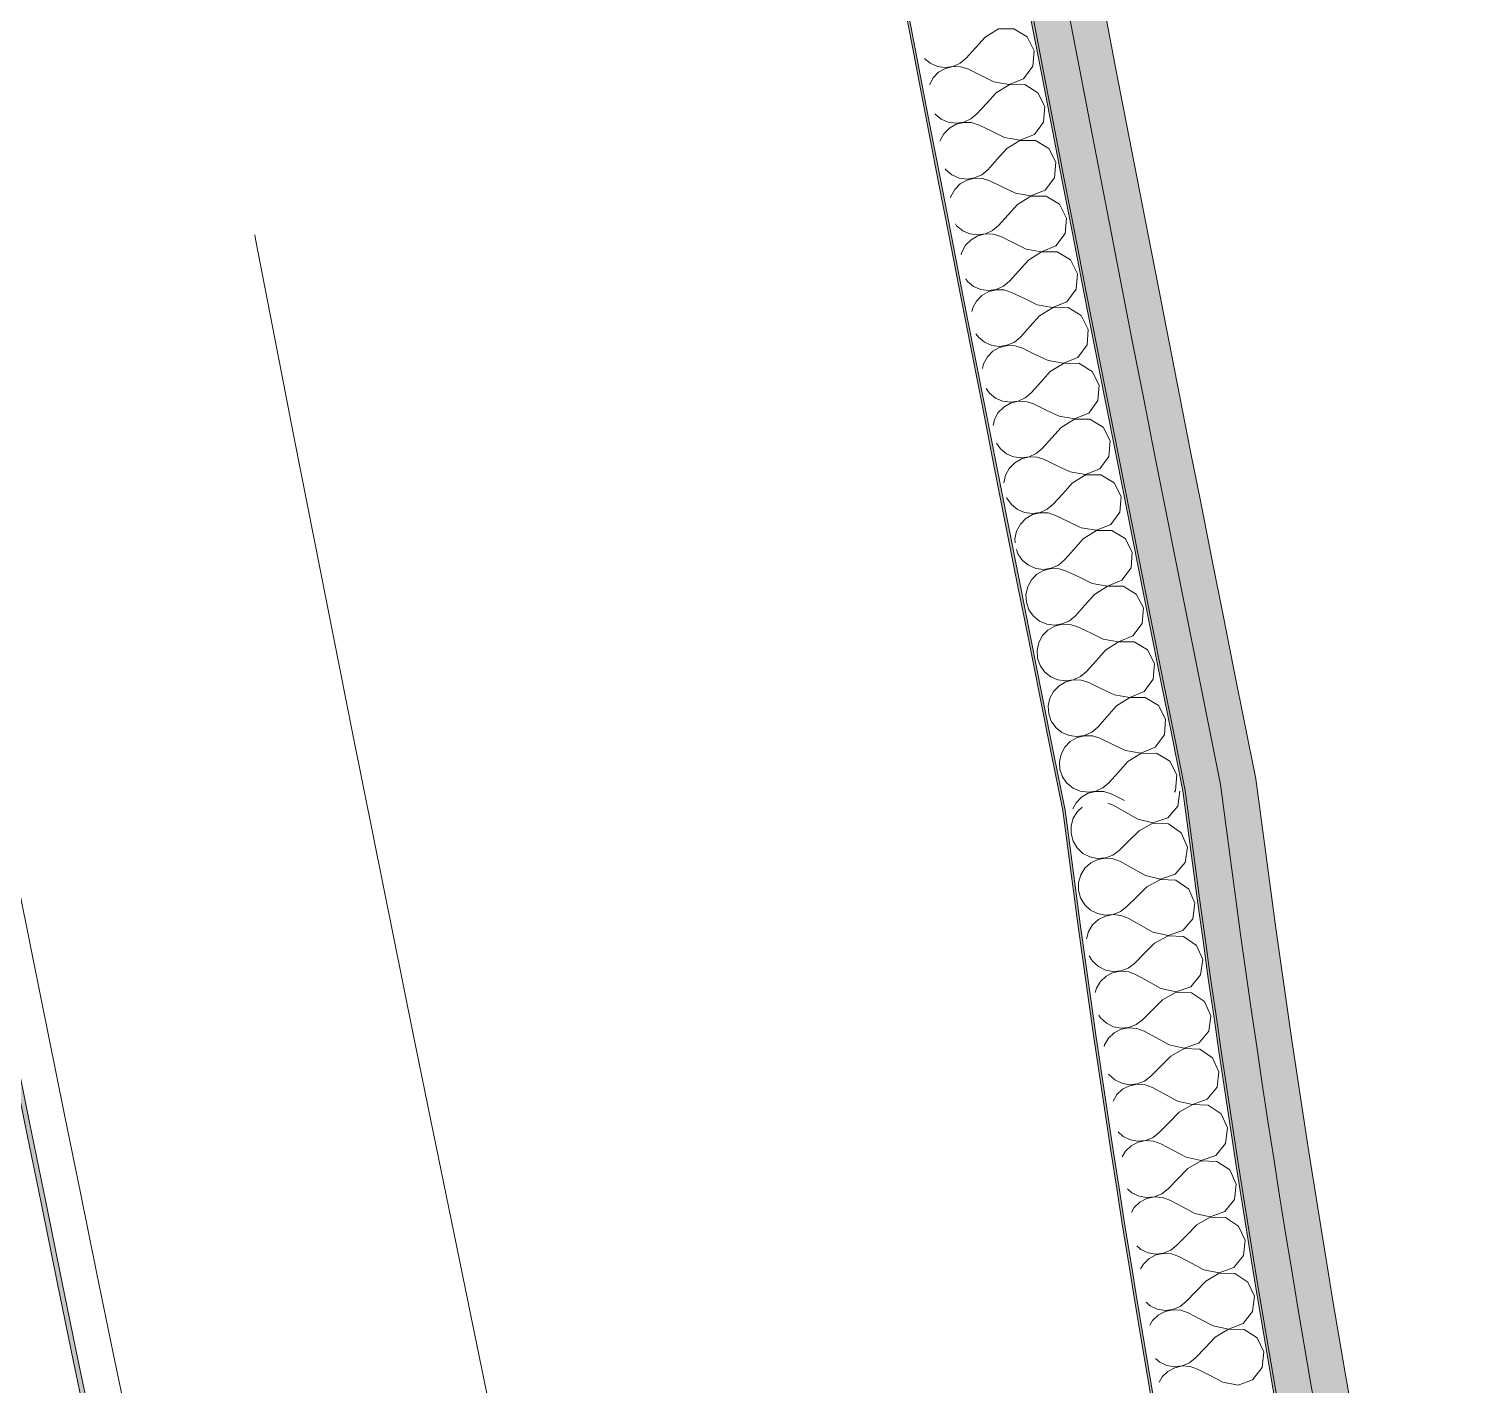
# Model space of a CAD drawing. Header units: millimetres. Extents: x -50172 to 90294, y -80883 to 25069.
# Drawn here: x -41694 to -41090, y -64820 to -64251 of the extents above; entities that cross this region are included whole.
import ezdxf
from ezdxf.enums import TextEntityAlignment as Align

# ---------------------------------------------------------------- set-up
doc = ezdxf.new("R2010")
doc.units = ezdxf.units.MM
doc.header["$MEASUREMENT"] = 0
doc.linetypes.add('Double Dashed', pattern=[1093.611073, 529.166651, -211.666656, 141.111112, -211.666656])
for name, color, linetype in [('A-25-M_Wall_Ext', 7, 'Continuous'), ('A-25-M_Wall_Int', 7, 'Continuous'), ('New_A-15-MG_Structural_Grid_Phase_2', 7, 'Continuous'), ('New_A-20-M_Floor_Slab', 7, 'Continuous'), ('New_A-25-M_Wall_Int', 7, 'Continuous')]:
    doc.layers.add(name, color=color, linetype=linetype)
for name, color, linetype, lineweight in [('A-25-M_Wall_Ext_Pen_No__1', 7, 'Continuous', 13), ('A-25-M_Wall_Int_Pen_No__1', 7, 'Continuous', 13), ('A-25-M_Wall_Int_Pen_No__150', 7, 'Continuous', 0), ('New_A-20-M_Floor_Slab_Pen_No__89', 8, 'Continuous', 20), ('New_A-25-M_Wall_Int_Pen_No__1', 7, 'Continuous', 13), ('New_A-25-M_Wall_Int_Pen_No__150', 7, 'Continuous', 0)]:
    doc.layers.add(name, color=color, linetype=linetype, lineweight=lineweight)
for name, color, linetype, lineweight, true_color in [('A-25-M_Wall_Ext_Pen_No__107', 7, 'Continuous', 15, 0xa6a6a6), ('A-25-M_Wall_Int_Pen_No__107', 7, 'Continuous', 15, 0xa6a6a6), ('A-25-M_Wall_Int_Pen_No__81', 7, 'Continuous', 20, 0x6a6a6a), ('New_A-15-MG_Structural_Grid_Phase_2_Pen_No__222', 7, 'Continuous', 13, 0x65af33), ('New_A-25-M_Wall_Int_Pen_No__107', 7, 'Continuous', 15, 0xa6a6a6), ('New_A-25-M_Wall_Int_Pen_No__81', 7, 'Continuous', 20, 0x6a6a6a)]:
    doc.layers.add(name, color=color, linetype=linetype, lineweight=lineweight, true_color=true_color)
doc.styles.add('GENERATED_STYLE_4', font='')
doc.styles.get('GENERATED_STYLE_4').set_extended_font_data('Swis721 BT')

# ---------------------------------------------------------------- blocks, each defined once
blk = doc.blocks.new('Slab_63_1', base_point=(-42333.29, -61441.2))
at = {"layer": 'New_A-20-M_Floor_Slab_Pen_No__89', "linetype": 'Continuous', "flags": 128}
blk.add_lwpolyline([(-42333.29, -61441.2), (-41972.22, -61401.42), (-41891.31, -61215.87), (-38443.39, -62719.34), (-39389.38, -64888.81), (-38066.61, -65465.6), (-36669.45, -66074.83), (-37137.69, -67148.64), (-37136.69, -67149.07), (-38218.56, -69630.14, -0.146996), (-40926.49, -67202.74, -0.080916), (-41673.87, -65403.74, -0.028315)], format="xyb", close=True, dxfattribs=at)
blk = doc.blocks.new('*X569')
at = {"layer": 'New_A-25-M_Wall_Int_Pen_No__150', "linetype": 'Continuous'}
for p, q in [((-41292.96, -64254.6), (-41296.96, -64259.01)), ((-41287.44, -64251.16), (-41292.96, -64254.6)), ((-41280.93, -64251.14), (-41287.44, -64251.16)), ((-41275.39, -64254.54), (-41280.93, -64251.14)), ((-41272.46, -64260.35), (-41275.39, -64254.54)), ((-41296.96, -64259.01), (-41300.97, -64263.42)), ((-41273.02, -64266.84), (-41272.46, -64260.35)), ((-41318.45, -64263.55), (-41316, -64265.56)), ((-41316, -64265.56), (-41312.99, -64266.88)), ((-41309.74, -64267.32), (-41306.49, -64266.86)), ((-41306.49, -64266.86), (-41303.49, -64265.52)), ((-41303.49, -64265.52), (-41300.97, -64263.42)), ((-41276.91, -64272.06), (-41273.02, -64266.84)), ((-41314.82, -64271.69), (-41316.39, -64274.56)), ((-41312.52, -64269.35), (-41314.82, -64271.69)), ((-41312.99, -64266.88), (-41309.74, -64267.32)), ((-41309.66, -64267.73), (-41312.52, -64269.35)), ((-41306.47, -64266.95), (-41309.66, -64267.73)), ((-41303.19, -64267.08), (-41306.47, -64266.95)), ((-41300.06, -64268.1), (-41303.19, -64267.08)), ((-41294.71, -64270.71), (-41300.06, -64268.1)), ((-41289.36, -64273.31), (-41294.71, -64270.71)), ((-41282.95, -64274.46), (-41276.91, -64272.06)), ((-41288.46, -64277.99), (-41292.45, -64282.4)), ((-41289.36, -64273.31), (-41282.95, -64274.46)), ((-41282.94, -64274.55), (-41288.46, -64277.99)), ((-41276.43, -64274.53), (-41282.94, -64274.55)), ((-41270.88, -64277.93), (-41276.43, -64274.53)), ((-41267.95, -64283.73), (-41270.88, -64277.93)), ((-41292.45, -64282.4), (-41296.45, -64286.82)), ((-41268.51, -64290.22), (-41267.95, -64283.73)), ((-41314.11, -64286.77), (-41314.03, -64286.88)), ((-41314.03, -64286.88), (-41311.49, -64288.97)), ((-41311.49, -64288.97), (-41308.48, -64290.29)), ((-41308.48, -64290.29), (-41305.22, -64290.73)), ((-41305.22, -64290.73), (-41301.97, -64290.26)), ((-41301.95, -64290.36), (-41305.15, -64291.13)), ((-41301.97, -64290.26), (-41298.97, -64288.92)), ((-41298.67, -64290.48), (-41301.95, -64290.36)), ((-41298.97, -64288.92), (-41296.45, -64286.82)), ((-41295.55, -64291.5), (-41298.67, -64290.48)), ((-41272.39, -64295.44), (-41268.51, -64290.22)), ((-41310.31, -64295.1), (-41311.88, -64297.98)), ((-41308, -64292.76), (-41310.31, -64295.1)), ((-41305.15, -64291.13), (-41308, -64292.76)), ((-41290.19, -64294.1), (-41295.55, -64291.5)), ((-41284.84, -64296.7), (-41290.19, -64294.1)), ((-41284.84, -64296.7), (-41278.43, -64297.84)), ((-41278.43, -64297.84), (-41272.39, -64295.44)), ((-41311.88, -64297.98), (-41311.95, -64298.29)), ((-41283.93, -64301.38), (-41287.93, -64305.8)), ((-41278.42, -64297.94), (-41283.93, -64301.38)), ((-41271.91, -64297.91), (-41278.42, -64297.94)), ((-41266.36, -64301.3), (-41271.91, -64297.91)), ((-41263.42, -64307.11), (-41266.36, -64301.3)), ((-41287.93, -64305.8), (-41291.93, -64310.21)), ((-41263.98, -64313.59), (-41263.42, -64307.11)), ((-41309.78, -64309.88), (-41309.5, -64310.29)), ((-41309.5, -64310.29), (-41306.96, -64312.38)), ((-41306.96, -64312.38), (-41303.95, -64313.69)), ((-41303.95, -64313.69), (-41300.69, -64314.13)), ((-41300.62, -64314.53), (-41303.47, -64316.16)), ((-41300.69, -64314.13), (-41297.44, -64313.66)), ((-41297.43, -64313.75), (-41300.62, -64314.53)), ((-41297.44, -64313.66), (-41294.44, -64312.32)), ((-41294.14, -64313.88), (-41297.43, -64313.75)), ((-41294.44, -64312.32), (-41291.93, -64310.21)), ((-41291.02, -64314.89), (-41294.14, -64313.88)), ((-41285.66, -64317.49), (-41291.02, -64314.89)), ((-41267.85, -64318.82), (-41263.98, -64313.59)), ((-41305.77, -64318.5), (-41307.35, -64321.39)), ((-41303.47, -64316.16), (-41305.77, -64318.5)), ((-41280.31, -64320.09), (-41285.66, -64317.49)), ((-41280.31, -64320.09), (-41273.9, -64321.23)), ((-41273.9, -64321.23), (-41267.85, -64318.82)), ((-41307.35, -64321.39), (-41307.5, -64322.07)), ((-41279.4, -64324.77), (-41283.39, -64329.19)), ((-41273.88, -64321.32), (-41279.4, -64324.77)), ((-41267.37, -64321.29), (-41273.88, -64321.32)), ((-41261.82, -64324.68), (-41267.37, -64321.29)), ((-41258.88, -64330.48), (-41261.82, -64324.68)), ((-41305.47, -64332.96), (-41304.96, -64333.69)), ((-41283.39, -64329.19), (-41287.38, -64333.6)), ((-41259.43, -64336.97), (-41258.88, -64330.48)), ((-41304.96, -64333.69), (-41302.42, -64335.78)), ((-41302.42, -64335.78), (-41299.41, -64337.09)), ((-41299.41, -64337.09), (-41296.15, -64337.53)), ((-41296.07, -64337.93), (-41298.92, -64339.56)), ((-41296.15, -64337.53), (-41292.9, -64337.06)), ((-41292.88, -64337.15), (-41296.07, -64337.93)), ((-41292.9, -64337.06), (-41289.9, -64335.71)), ((-41289.6, -64337.27), (-41292.88, -64337.15)), ((-41289.9, -64335.71), (-41287.38, -64333.6)), ((-41286.47, -64338.28), (-41289.6, -64337.27)), ((-41281.12, -64340.88), (-41286.47, -64338.28)), ((-41263.31, -64342.2), (-41259.43, -64336.97)), ((-41302.8, -64344.79), (-41303.05, -64345.89)), ((-41301.23, -64341.9), (-41302.8, -64344.79)), ((-41298.92, -64339.56), (-41301.23, -64341.9)), ((-41275.76, -64343.48), (-41281.12, -64340.88)), ((-41275.76, -64343.48), (-41269.35, -64344.61)), ((-41269.33, -64344.7), (-41274.85, -64348.15)), ((-41269.35, -64344.61), (-41263.31, -64342.2)), ((-41262.82, -64344.66), (-41269.33, -64344.7)), ((-41257.27, -64348.05), (-41262.82, -64344.66)), ((-41274.85, -64348.15), (-41278.84, -64352.57)), ((-41254.33, -64353.86), (-41257.27, -64348.05)), ((-41301.15, -64356.01), (-41300.4, -64357.09)), ((-41300.4, -64357.09), (-41297.86, -64359.18)), ((-41285.34, -64359.1), (-41282.83, -64356.99)), ((-41278.84, -64352.57), (-41282.83, -64356.99)), ((-41254.87, -64360.34), (-41254.33, -64353.86)), ((-41297.86, -64359.18), (-41294.85, -64360.49)), ((-41294.36, -64362.96), (-41296.66, -64365.3)), ((-41294.85, -64360.49), (-41291.59, -64360.92)), ((-41291.51, -64361.33), (-41294.36, -64362.96)), ((-41291.59, -64360.92), (-41288.34, -64360.45)), ((-41288.32, -64360.54), (-41291.51, -64361.33)), ((-41288.34, -64360.45), (-41285.34, -64359.1)), ((-41285.04, -64360.66), (-41288.32, -64360.54)), ((-41281.91, -64361.67), (-41285.04, -64360.66)), ((-41276.55, -64364.26), (-41281.91, -64361.67)), ((-41258.74, -64365.57), (-41254.87, -64360.34)), ((-41298.23, -64368.19), (-41298.58, -64369.74)), ((-41296.66, -64365.3), (-41298.23, -64368.19)), ((-41271.19, -64366.86), (-41276.55, -64364.26)), ((-41271.19, -64366.86), (-41264.79, -64367.98)), ((-41264.77, -64368.08), (-41270.28, -64371.53)), ((-41264.79, -64367.98), (-41258.74, -64365.57)), ((-41258.26, -64368.04), (-41264.77, -64368.08)), ((-41252.7, -64371.42), (-41258.26, -64368.04)), ((-41270.28, -64371.53), (-41274.27, -64375.96)), ((-41249.76, -64377.22), (-41252.7, -64371.42)), ((-41296.85, -64379.03), (-41295.83, -64380.49)), ((-41295.83, -64380.49), (-41293.29, -64382.57)), ((-41280.77, -64382.49), (-41278.25, -64380.38)), ((-41274.27, -64375.96), (-41278.25, -64380.38)), ((-41250.3, -64383.71), (-41249.76, -64377.22)), ((-41293.29, -64382.57), (-41290.27, -64383.88)), ((-41289.79, -64386.35), (-41292.09, -64388.7)), ((-41290.27, -64383.88), (-41287.01, -64384.31)), ((-41286.93, -64384.72), (-41289.79, -64386.35)), ((-41287.01, -64384.31), (-41283.76, -64383.84)), ((-41283.75, -64383.93), (-41286.93, -64384.72)), ((-41283.76, -64383.84), (-41280.77, -64382.49)), ((-41280.46, -64384.05), (-41283.75, -64383.93)), ((-41277.34, -64385.06), (-41280.46, -64384.05)), ((-41271.98, -64387.65), (-41277.34, -64385.06)), ((-41254.16, -64388.94), (-41250.3, -64383.71)), ((-41293.65, -64391.59), (-41294.11, -64393.63)), ((-41292.09, -64388.7), (-41293.65, -64391.59)), ((-41266.61, -64390.24), (-41271.98, -64387.65)), ((-41266.61, -64390.24), (-41260.21, -64391.36)), ((-41260.19, -64391.45), (-41265.7, -64394.91)), ((-41260.21, -64391.36), (-41254.16, -64388.94)), ((-41253.68, -64391.41), (-41260.19, -64391.45)), ((-41248.12, -64394.79), (-41253.68, -64391.41)), ((-41269.68, -64399.34), (-41273.66, -64403.76)), ((-41265.7, -64394.91), (-41269.68, -64399.34)), ((-41245.17, -64400.59), (-41248.12, -64394.79)), ((-41292.55, -64402.01), (-41291.24, -64403.88)), ((-41291.24, -64403.88), (-41288.7, -64405.97)), ((-41276.18, -64405.88), (-41273.66, -64403.76)), ((-41245.71, -64407.07), (-41245.17, -64400.59)), ((-41288.7, -64405.97), (-41285.68, -64407.27)), ((-41285.2, -64409.74), (-41287.49, -64412.09)), ((-41285.68, -64407.27), (-41282.42, -64407.7)), ((-41282.34, -64408.11), (-41285.2, -64409.74)), ((-41282.42, -64407.7), (-41279.17, -64407.22)), ((-41279.16, -64407.32), (-41282.34, -64408.11)), ((-41279.17, -64407.22), (-41276.18, -64405.88)), ((-41275.87, -64407.43), (-41279.16, -64407.32)), ((-41272.75, -64408.44), (-41275.87, -64407.43)), ((-41267.38, -64411.03), (-41272.75, -64408.44)), ((-41262.02, -64413.61), (-41267.38, -64411.03)), ((-41249.57, -64412.31), (-41245.71, -64407.07)), ((-41289.06, -64414.98), (-41289.64, -64417.56)), ((-41287.49, -64412.09), (-41289.06, -64414.98)), ((-41262.02, -64413.61), (-41255.61, -64414.73)), ((-41255.59, -64414.82), (-41261.1, -64418.29)), ((-41255.61, -64414.73), (-41249.57, -64412.31)), ((-41249.09, -64414.78), (-41255.59, -64414.82)), ((-41243.53, -64418.15), (-41249.09, -64414.78)), ((-41265.08, -64422.71), (-41269.06, -64427.14)), ((-41261.1, -64418.29), (-41265.08, -64422.71)), ((-41240.57, -64423.95), (-41243.53, -64418.15)), ((-41288.25, -64424.96), (-41286.64, -64427.28)), ((-41286.64, -64427.28), (-41284.09, -64429.36)), ((-41284.09, -64429.36), (-41281.08, -64430.66)), ((-41274.57, -64430.61), (-41271.57, -64429.26)), ((-41271.57, -64429.26), (-41269.06, -64427.14)), ((-41241.1, -64430.44), (-41240.57, -64423.95)), ((-41282.88, -64435.48), (-41284.45, -64438.37)), ((-41280.59, -64433.13), (-41282.88, -64435.48)), ((-41281.08, -64430.66), (-41277.82, -64431.09)), ((-41277.74, -64431.49), (-41280.59, -64433.13)), ((-41277.82, -64431.09), (-41274.57, -64430.61)), ((-41274.55, -64430.7), (-41277.74, -64431.49)), ((-41271.27, -64430.81), (-41274.55, -64430.7)), ((-41268.14, -64431.82), (-41271.27, -64430.81)), ((-41262.78, -64434.4), (-41268.14, -64431.82)), ((-41257.41, -64436.99), (-41262.78, -64434.4)), ((-41251, -64438.1), (-41244.96, -64435.67)), ((-41244.96, -64435.67), (-41241.1, -64430.44)), ((-41284.45, -64438.37), (-41285.15, -64441.53)), ((-41256.49, -64441.66), (-41260.47, -64446.09)), ((-41257.41, -64436.99), (-41251, -64438.1)), ((-41250.98, -64438.19), (-41256.49, -64441.66)), ((-41244.48, -64438.14), (-41250.98, -64438.19)), ((-41238.91, -64441.51), (-41244.48, -64438.14)), ((-41235.95, -64447.31), (-41238.91, -64441.51)), ((-41284, -64447.68), (-41283.9, -64447.97)), ((-41260.47, -64446.09), (-41264.44, -64450.52)), ((-41236.48, -64453.8), (-41235.95, -64447.31)), ((-41283.9, -64447.97), (-41282.02, -64450.66)), ((-41282.02, -64450.66), (-41279.47, -64452.74)), ((-41279.47, -64452.74), (-41276.46, -64454.04)), ((-41269.95, -64453.99), (-41266.96, -64452.64)), ((-41266.96, -64452.64), (-41264.44, -64450.52)), ((-41240.34, -64459.04), (-41236.48, -64453.8)), ((-41278.26, -64458.87), (-41279.82, -64461.76)), ((-41275.97, -64456.51), (-41278.26, -64458.87)), ((-41276.46, -64454.04), (-41273.2, -64454.47)), ((-41273.12, -64454.88), (-41275.97, -64456.51)), ((-41273.2, -64454.47), (-41269.95, -64453.99)), ((-41269.93, -64454.08), (-41273.12, -64454.88)), ((-41266.65, -64454.19), (-41269.93, -64454.08)), ((-41263.52, -64455.2), (-41266.65, -64454.19)), ((-41258.15, -64457.78), (-41263.52, -64455.2)), ((-41252.79, -64460.36), (-41258.15, -64457.78)), ((-41246.38, -64461.46), (-41240.34, -64459.04)), ((-41279.82, -64461.76), (-41280.54, -64464.97)), ((-41280.54, -64464.97), (-41280.44, -64466.74)), ((-41251.86, -64465.03), (-41255.84, -64469.46)), ((-41252.79, -64460.36), (-41246.38, -64461.46)), ((-41246.36, -64461.56), (-41251.86, -64465.03)), ((-41239.85, -64461.5), (-41246.36, -64461.56)), ((-41234.29, -64464.87), (-41239.85, -64461.5)), ((-41231.32, -64470.67), (-41234.29, -64464.87)), ((-41279.93, -64469.47), (-41279.27, -64471.36)), ((-41279.27, -64471.36), (-41277.39, -64474.05)), ((-41255.84, -64469.46), (-41259.81, -64473.89)), ((-41231.85, -64477.15), (-41231.32, -64470.67)), ((-41277.39, -64474.05), (-41274.84, -64476.13)), ((-41274.84, -64476.13), (-41271.82, -64477.43)), ((-41271.82, -64477.43), (-41268.56, -64477.85)), ((-41268.56, -64477.85), (-41265.31, -64477.37)), ((-41265.3, -64477.46), (-41268.48, -64478.26)), ((-41265.31, -64477.37), (-41262.32, -64476.01)), ((-41262.01, -64477.57), (-41265.3, -64477.46)), ((-41262.32, -64476.01), (-41259.81, -64473.89)), ((-41258.88, -64478.57), (-41262.01, -64477.57)), ((-41235.7, -64482.39), (-41231.85, -64477.15)), ((-41273.62, -64482.25), (-41275.18, -64485.14)), ((-41271.33, -64479.89), (-41273.62, -64482.25)), ((-41268.48, -64478.26), (-41271.33, -64479.89)), ((-41253.52, -64481.15), (-41258.88, -64478.57)), ((-41248.15, -64483.72), (-41253.52, -64481.15)), ((-41248.15, -64483.72), (-41241.74, -64484.83)), ((-41241.74, -64484.83), (-41235.7, -64482.39)), ((-41275.18, -64485.14), (-41275.9, -64488.35)), ((-41275.9, -64488.35), (-41275.71, -64491.63)), ((-41247.22, -64488.4), (-41251.19, -64492.83)), ((-41241.72, -64484.92), (-41247.22, -64488.4)), ((-41235.21, -64484.86), (-41241.72, -64484.92)), ((-41229.64, -64488.23), (-41235.21, -64484.86)), ((-41226.68, -64494.02), (-41229.64, -64488.23)), ((-41275.71, -64491.63), (-41274.63, -64494.74)), ((-41274.63, -64494.74), (-41272.74, -64497.43)), ((-41251.19, -64492.83), (-41255.16, -64497.27)), ((-41227.2, -64500.51), (-41226.68, -64494.02)), ((-41272.74, -64497.43), (-41270.19, -64499.51)), ((-41270.19, -64499.51), (-41267.17, -64500.81)), ((-41267.17, -64500.81), (-41263.91, -64501.23)), ((-41263.83, -64501.63), (-41266.68, -64503.27)), ((-41263.91, -64501.23), (-41260.66, -64500.74)), ((-41260.65, -64500.84), (-41263.83, -64501.63)), ((-41260.66, -64500.74), (-41257.67, -64499.39)), ((-41257.36, -64500.94), (-41260.65, -64500.84)), ((-41257.67, -64499.39), (-41255.16, -64497.27)), ((-41254.23, -64501.94), (-41257.36, -64500.94)), ((-41248.86, -64504.51), (-41254.23, -64501.94)), ((-41231.05, -64505.75), (-41227.2, -64500.51)), ((-41268.97, -64505.63), (-41270.53, -64508.52)), ((-41266.68, -64503.27), (-41268.97, -64505.63)), ((-41243.49, -64507.09), (-41248.86, -64504.51)), ((-41243.49, -64507.09), (-41237.08, -64508.19)), ((-41237.08, -64508.19), (-41231.05, -64505.75)), ((-41230.56, -64508.22), (-41237.06, -64508.28)), ((-41224.99, -64511.58), (-41230.56, -64508.22)), ((-41270.53, -64508.52), (-41271.24, -64511.73)), ((-41271.24, -64511.73), (-41271.05, -64515.02)), ((-41242.56, -64511.76), (-41246.53, -64516.2)), ((-41237.06, -64508.28), (-41242.56, -64511.76)), ((-41222.02, -64517.37), (-41224.99, -64511.58)), ((-41271.05, -64515.02), (-41269.97, -64518.12)), ((-41269.97, -64518.12), (-41268.08, -64520.81)), ((-41246.53, -64516.2), (-41250.5, -64520.63)), ((-41222.53, -64523.86), (-41222.02, -64517.37)), ((-41268.08, -64520.81), (-41265.53, -64522.89)), ((-41265.53, -64522.89), (-41262.51, -64524.18)), ((-41262.51, -64524.18), (-41259.25, -64524.6)), ((-41259.17, -64525.01), (-41262.01, -64526.65)), ((-41259.25, -64524.6), (-41256, -64524.11)), ((-41255.98, -64524.21), (-41259.17, -64525.01)), ((-41256, -64524.11), (-41253.01, -64522.76)), ((-41252.7, -64524.31), (-41255.98, -64524.21)), ((-41253.01, -64522.76), (-41250.5, -64520.63)), ((-41249.57, -64525.31), (-41252.7, -64524.31)), ((-41244.2, -64527.88), (-41249.57, -64525.31)), ((-41226.38, -64529.1), (-41222.53, -64523.86)), ((-41265.86, -64531.9), (-41266.57, -64535.11)), ((-41264.3, -64529.01), (-41265.86, -64531.9)), ((-41262.01, -64526.65), (-41264.3, -64529.01)), ((-41238.83, -64530.45), (-41244.2, -64527.88)), ((-41238.83, -64530.45), (-41232.41, -64531.54)), ((-41232.39, -64531.64), (-41237.89, -64535.12)), ((-41232.41, -64531.54), (-41226.38, -64529.1)), ((-41225.89, -64531.57), (-41232.39, -64531.64)), ((-41220.32, -64534.93), (-41225.89, -64531.57)), ((-41266.57, -64535.11), (-41266.37, -64538.39)), ((-41266.37, -64538.39), (-41265.29, -64541.5)), ((-41237.89, -64535.12), (-41241.86, -64539.56)), ((-41217.34, -64540.72), (-41220.32, -64534.93)), ((-41265.29, -64541.5), (-41263.4, -64544.19)), ((-41263.4, -64544.19), (-41260.85, -64546.26)), ((-41248.33, -64546.12), (-41245.82, -64544)), ((-41241.86, -64539.56), (-41245.82, -64544)), ((-41217.85, -64547.2), (-41217.34, -64540.72)), ((-41260.85, -64546.26), (-41257.83, -64547.55)), ((-41257.33, -64550.02), (-41259.62, -64552.38)), ((-41257.83, -64547.55), (-41254.57, -64547.97)), ((-41254.49, -64548.38), (-41257.33, -64550.02)), ((-41254.57, -64547.97), (-41251.32, -64547.48)), ((-41251.3, -64547.58), (-41254.49, -64548.38)), ((-41251.32, -64547.48), (-41248.33, -64546.12)), ((-41248.02, -64547.68), (-41251.3, -64547.58)), ((-41244.89, -64548.67), (-41248.02, -64547.68)), ((-41239.51, -64551.24), (-41244.89, -64548.67)), ((-41221.7, -64552.45), (-41217.85, -64547.2)), ((-41261.17, -64555.28), (-41261.88, -64558.49)), ((-41259.62, -64552.38), (-41261.17, -64555.28)), ((-41234.14, -64553.81), (-41239.51, -64551.24)), ((-41234.14, -64553.81), (-41227.73, -64554.9)), ((-41227.71, -64554.99), (-41233.2, -64558.48)), ((-41227.73, -64554.9), (-41221.7, -64552.45)), ((-41221.2, -64554.92), (-41227.71, -64554.99)), ((-41215.63, -64558.28), (-41221.2, -64554.92)), ((-41261.88, -64558.49), (-41261.68, -64561.77)), ((-41261.68, -64561.77), (-41260.6, -64564.87)), ((-41233.2, -64558.48), (-41237.17, -64562.92)), ((-41212.65, -64564.06), (-41215.63, -64558.28)), ((-41260.6, -64564.87), (-41258.71, -64567.56)), ((-41258.71, -64567.56), (-41256.15, -64569.63)), ((-41243.63, -64569.49), (-41241.13, -64567.36)), ((-41237.17, -64562.92), (-41241.13, -64567.36)), ((-41213.16, -64570.55), (-41212.65, -64564.06)), ((-41256.15, -64569.63), (-41253.13, -64570.92)), ((-41252.63, -64573.39), (-41254.92, -64575.75)), ((-41253.13, -64570.92), (-41249.87, -64571.34)), ((-41249.79, -64571.75), (-41252.63, -64573.39)), ((-41249.87, -64571.34), (-41246.62, -64570.85)), ((-41246.61, -64570.94), (-41249.79, -64571.75)), ((-41246.62, -64570.85), (-41243.63, -64569.49)), ((-41243.32, -64571.04), (-41246.61, -64570.94)), ((-41240.19, -64572.03), (-41243.32, -64571.04)), ((-41234.82, -64574.6), (-41240.19, -64572.03)), ((-41234.59, -64574.71), (-41234.82, -64574.6)), ((-41213.68, -64571.26), (-41213.16, -64570.55)), ((-41254.92, -64575.75), (-41256.27, -64578.27))]:
    blk.add_line(p, q, dxfattribs=at)
blk = doc.blocks.new('Wall_145_1', base_point=(-41650.69, -61617.63))
at = {"layer": 'New_A-25-M_Wall_Int_Pen_No__107', "linetype": 'Continuous'}
for points in [[(-41684.58, -61586.49, 0.020402), (-41209.12, -64570.51), (-41194.31, -64568.08, -0.020347), (-41668.66, -61593.43)], [(-41666.62, -61610.69, 0.02023), (-41194.31, -64568.08), (-41179.5, -64565.64, -0.020174), (-41650.69, -61617.63)]]:
    blk.add_hatch(color=256, dxfattribs=at).paths.add_polyline_path(points)
at = {"layer": 'New_A-25-M_Wall_Int_Pen_No__81', "linetype": 'Continuous', "lineweight": 0, "true_color": 0x353535}
for points in [[(-41748.55, -61486.6, 0.021109), (-41260.46, -64578.96), (-41259.47, -64578.8, -0.021106), (-41747.49, -61487.06)], [(-41687.67, -61568.78, 0.020523), (-41210.1, -64570.68), (-41209.12, -64570.51, -0.02052), (-41686.6, -61569.24)]]:
    blk.add_hatch(color=250, dxfattribs=at).paths.add_polyline_path(points)
at = {"layer": 'New_A-25-M_Wall_Int_Pen_No__1', "linetype": 'Continuous'}
for radius, start, end in [(37093.18, 186.548948, 191.387908), (37092.18, 186.551629, 191.387963), (37042.18, 186.685976, 191.390723), (37041.18, 186.688668, 191.390778), (37026.18, 186.729082, 191.391608), (37011.18, 186.769546, 191.392438)]:
    blk.add_arc((-4897.54, -57254.9), radius, start, end, dxfattribs=at)
at = {"layer": 'New_A-25-M_Wall_Int', "color": 250, "lineweight": 50, "true_color": 0x2a2a2a}
blk.add_blockref('*X569', (0, 0), dxfattribs=at)
blk = doc.blocks.new('Wall_353_1', base_point=(-42568.57, -61112.06))
at = {"layer": 'A-25-M_Wall_Ext_Pen_No__107', "linetype": 'Continuous', "lineweight": 0, "true_color": 0x535353}
blk.add_hatch(color=251, dxfattribs=at).paths.add_polyline_path([(-42248.23, -61079.38, 0.02926), (-41554.07, -65375.82), (-41552.13, -65375.36, -0.02926), (-42246.24, -61079.17)])
at = {"layer": 'A-25-M_Wall_Ext_Pen_No__107', "linetype": 'Continuous'}
h = blk.add_hatch(dxfattribs=at)
h.set_pattern_fill('Plaster_0001', color=256, style=0, pattern_type=2)
h.set_pattern_definition([(99.1803, (0, 0), (170.98653, 27.63342), [0, -100]), (99.1803, (-93.47, 35.54), (170.98653, 27.63342), [0, -100])])
h.paths.add_polyline_path([(-42246.24, -61079.17, 0.02926), (-41552.13, -65375.36), (-41537.52, -65371.96, -0.029259), (-42231.32, -61077.65)])
at = {"layer": 'A-25-M_Wall_Ext_Pen_No__1', "linetype": 'Continuous'}
for radius, end in [(37217.42, 192.529709), (37215.42, 192.529677), (37200.42, 192.529439)]:
    blk.add_arc((-5223.03, -57301.65), radius, 185.825796, end, dxfattribs=at)
blk = doc.blocks.new('*X910')
at = {"layer": 'A-25-M_Wall_Int_Pen_No__150', "linetype": 'Continuous'}
for p, q in [((-41212.27, -64577.14), (-41211.33, -64570.88)), ((-41254.29, -64579.38), (-41256.05, -64582.17)), ((-41252.35, -64577.63), (-41254.29, -64579.38)), ((-41239.34, -64576.71), (-41241.51, -64575.84)), ((-41234.16, -64579.66), (-41239.34, -64576.71)), ((-41228.97, -64582.6), (-41234.16, -64579.66)), ((-41216.47, -64582.11), (-41212.27, -64577.14)), ((-41256.97, -64585.34), (-41257, -64588.65)), ((-41256.05, -64582.17), (-41256.97, -64585.34)), ((-41228.97, -64582.6), (-41222.65, -64584.14)), ((-41222.64, -64584.23), (-41228.36, -64587.34)), ((-41222.65, -64584.14), (-41216.47, -64582.11)), ((-41216.14, -64584.61), (-41222.64, -64584.23)), ((-41210.81, -64588.34), (-41216.14, -64584.61)), ((-41257, -64588.65), (-41256.13, -64591.85)), ((-41256.13, -64591.85), (-41254.42, -64594.68)), ((-41232.61, -64591.51), (-41236.87, -64595.68)), ((-41228.36, -64587.34), (-41232.61, -64591.51)), ((-41208.23, -64594.31), (-41210.81, -64588.34)), ((-41254.42, -64594.68), (-41252.01, -64596.93)), ((-41252.01, -64596.93), (-41249.08, -64598.43)), ((-41249.08, -64598.43), (-41245.86, -64599.07)), ((-41242.58, -64598.8), (-41239.51, -64597.64)), ((-41239.51, -64597.64), (-41236.87, -64595.68)), ((-41209.17, -64600.75), (-41208.23, -64594.31)), ((-41251.19, -64603.16), (-41252.93, -64605.96)), ((-41248.75, -64600.94), (-41251.19, -64603.16)), ((-41245.8, -64599.49), (-41248.75, -64600.94)), ((-41245.86, -64599.07), (-41242.58, -64598.8)), ((-41242.57, -64598.9), (-41245.8, -64599.49)), ((-41239.3, -64599.22), (-41242.57, -64598.9)), ((-41236.24, -64600.42), (-41239.3, -64599.22)), ((-41231.05, -64603.35), (-41236.24, -64600.42)), ((-41225.85, -64606.27), (-41231.05, -64603.35)), ((-41213.35, -64605.73), (-41209.17, -64600.75)), ((-41253.84, -64609.13), (-41253.85, -64612.44)), ((-41252.93, -64605.96), (-41253.84, -64609.13)), ((-41225.85, -64606.27), (-41219.52, -64607.78)), ((-41219.51, -64607.88), (-41225.22, -64611.01)), ((-41219.52, -64607.78), (-41213.35, -64605.73)), ((-41213.01, -64608.23), (-41219.51, -64607.88)), ((-41207.67, -64611.94), (-41213.01, -64608.23)), ((-41253.85, -64612.44), (-41252.97, -64615.63)), ((-41252.97, -64615.63), (-41251.25, -64618.46)), ((-41229.46, -64615.19), (-41233.69, -64619.39)), ((-41225.22, -64611.01), (-41229.46, -64615.19)), ((-41205.06, -64617.9), (-41207.67, -64611.94)), ((-41251.25, -64618.46), (-41248.83, -64620.7)), ((-41248.83, -64620.7), (-41245.89, -64622.19)), ((-41245.89, -64622.19), (-41242.67, -64622.82)), ((-41242.67, -64622.82), (-41239.4, -64622.53)), ((-41239.38, -64622.63), (-41242.61, -64623.23)), ((-41239.4, -64622.53), (-41236.33, -64621.36)), ((-41236.11, -64622.94), (-41239.38, -64622.63)), ((-41236.33, -64621.36), (-41233.69, -64619.39)), ((-41205.97, -64624.34), (-41205.06, -64617.9)), ((-41247.98, -64626.92), (-41249.71, -64629.73)), ((-41245.55, -64624.7), (-41247.98, -64626.92)), ((-41242.61, -64623.23), (-41245.55, -64624.7)), ((-41233.05, -64624.13), (-41236.11, -64622.94)), ((-41227.84, -64627.03), (-41233.05, -64624.13)), ((-41222.64, -64629.93), (-41227.84, -64627.03)), ((-41210.13, -64629.34), (-41205.97, -64624.34)), ((-41249.71, -64629.73), (-41250.58, -64632.82)), ((-41221.98, -64634.66), (-41226.2, -64638.87)), ((-41222.64, -64629.93), (-41216.3, -64631.42)), ((-41216.28, -64631.51), (-41221.98, -64634.66)), ((-41216.3, -64631.42), (-41210.13, -64629.34)), ((-41209.79, -64631.83), (-41216.28, -64631.51)), ((-41204.42, -64635.52), (-41209.79, -64631.83)), ((-41249.43, -64639.87), (-41247.98, -64642.22)), ((-41226.2, -64638.87), (-41230.42, -64643.08)), ((-41201.79, -64641.47), (-41204.42, -64635.52)), ((-41247.98, -64642.22), (-41245.55, -64644.45)), ((-41245.55, -64644.45), (-41242.61, -64645.93)), ((-41242.61, -64645.93), (-41239.38, -64646.55)), ((-41239.32, -64646.96), (-41242.26, -64648.44)), ((-41239.38, -64646.55), (-41236.11, -64646.25)), ((-41236.1, -64646.34), (-41239.32, -64646.96)), ((-41236.11, -64646.25), (-41233.04, -64645.06)), ((-41232.82, -64646.64), (-41236.1, -64646.34)), ((-41233.04, -64645.06), (-41230.42, -64643.08)), ((-41229.75, -64647.82), (-41232.82, -64646.64)), ((-41202.68, -64647.91), (-41201.79, -64641.47)), ((-41244.68, -64650.67), (-41246.39, -64653.49)), ((-41242.26, -64648.44), (-41244.68, -64650.67)), ((-41224.54, -64650.7), (-41229.75, -64647.82)), ((-41219.32, -64653.58), (-41224.54, -64650.7)), ((-41212.98, -64655.04), (-41206.82, -64652.94)), ((-41206.82, -64652.94), (-41202.68, -64647.91)), ((-41246.39, -64653.49), (-41246.89, -64655.27)), ((-41218.64, -64658.31), (-41222.85, -64662.53)), ((-41219.32, -64653.58), (-41212.98, -64655.04)), ((-41212.96, -64655.13), (-41218.64, -64658.31)), ((-41206.46, -64655.43), (-41212.96, -64655.13)), ((-41201.08, -64659.09), (-41206.46, -64655.43)), ((-41198.43, -64665.03), (-41201.08, -64659.09)), ((-41245.32, -64664.83), (-41244.61, -64665.97)), ((-41222.85, -64662.53), (-41227.05, -64666.76)), ((-41199.29, -64671.48), (-41198.43, -64665.03)), ((-41244.61, -64665.97), (-41242.17, -64668.2)), ((-41242.17, -64668.2), (-41239.23, -64669.66)), ((-41239.23, -64669.66), (-41235.99, -64670.26)), ((-41235.93, -64670.67), (-41238.86, -64672.17)), ((-41235.99, -64670.26), (-41232.72, -64669.95)), ((-41232.71, -64670.05), (-41235.93, -64670.67)), ((-41232.72, -64669.95), (-41229.67, -64668.75)), ((-41229.44, -64670.33), (-41232.71, -64670.05)), ((-41229.67, -64668.75), (-41227.05, -64666.76)), ((-41226.36, -64671.49), (-41229.44, -64670.33)), ((-41242.98, -64677.23), (-41243.17, -64677.92)), ((-41241.27, -64674.41), (-41242.98, -64677.23)), ((-41238.86, -64672.17), (-41241.27, -64674.41)), ((-41221.13, -64674.36), (-41226.36, -64671.49)), ((-41215.9, -64677.21), (-41221.13, -64674.36)), ((-41215.9, -64677.21), (-41209.55, -64678.64)), ((-41209.55, -64678.64), (-41203.41, -64676.52)), ((-41203.41, -64676.52), (-41199.29, -64671.48)), ((-41215.21, -64681.94), (-41219.4, -64686.18)), ((-41209.54, -64678.74), (-41215.21, -64681.94)), ((-41203.04, -64679), (-41209.54, -64678.74)), ((-41197.65, -64682.65), (-41203.04, -64679)), ((-41194.97, -64688.57), (-41197.65, -64682.65)), ((-41219.4, -64686.18), (-41223.58, -64690.42)), ((-41195.8, -64695.02), (-41194.97, -64688.57)), ((-41241.25, -64689.53), (-41241.14, -64689.71)), ((-41241.14, -64689.71), (-41238.7, -64691.92)), ((-41238.7, -64691.92), (-41235.74, -64693.38)), ((-41235.74, -64693.38), (-41232.51, -64693.96)), ((-41232.45, -64694.38), (-41235.37, -64695.88)), ((-41232.51, -64693.96), (-41229.24, -64693.64)), ((-41229.23, -64693.73), (-41232.45, -64694.38)), ((-41229.24, -64693.64), (-41226.19, -64692.43)), ((-41225.95, -64694), (-41229.23, -64693.73)), ((-41226.19, -64692.43), (-41223.58, -64690.42)), ((-41222.87, -64695.16), (-41225.95, -64694)), ((-41217.63, -64698), (-41222.87, -64695.16)), ((-41199.89, -64700.08), (-41195.8, -64695.02)), ((-41237.77, -64698.13), (-41239.39, -64700.84)), ((-41235.37, -64695.88), (-41237.77, -64698.13)), ((-41212.39, -64700.83), (-41217.63, -64698)), ((-41212.39, -64700.83), (-41206.04, -64702.23)), ((-41206.04, -64702.23), (-41199.89, -64700.08)), ((-41211.68, -64705.55), (-41215.84, -64709.81)), ((-41206.02, -64702.33), (-41211.68, -64705.55)), ((-41199.52, -64702.57), (-41206.02, -64702.33)), ((-41194.11, -64706.19), (-41199.52, -64702.57)), ((-41191.41, -64712.1), (-41194.11, -64706.19)), ((-41215.84, -64709.81), (-41220.01, -64714.07)), ((-41192.21, -64718.56), (-41191.41, -64712.1)), ((-41237.28, -64713.7), (-41235.12, -64715.64)), ((-41235.12, -64715.64), (-41232.16, -64717.08)), ((-41232.16, -64717.08), (-41228.93, -64717.65)), ((-41228.86, -64718.06), (-41231.78, -64719.58)), ((-41228.93, -64717.65), (-41225.66, -64717.31)), ((-41225.64, -64717.41), (-41228.86, -64718.06)), ((-41225.66, -64717.31), (-41222.61, -64716.09)), ((-41222.37, -64717.66), (-41225.64, -64717.41)), ((-41222.61, -64716.09), (-41220.01, -64714.07)), ((-41219.29, -64718.8), (-41222.37, -64717.66)), ((-41214.03, -64721.62), (-41219.29, -64718.8)), ((-41196.29, -64723.63), (-41192.21, -64718.56)), ((-41234.17, -64721.84), (-41235.55, -64724.18)), ((-41231.78, -64719.58), (-41234.17, -64721.84)), ((-41208.78, -64724.43), (-41214.03, -64721.62)), ((-41208.78, -64724.43), (-41202.42, -64725.81)), ((-41202.42, -64725.81), (-41196.29, -64723.63)), ((-41208.04, -64729.15), (-41212.2, -64733.43)), ((-41202.4, -64725.91), (-41208.04, -64729.15)), ((-41195.9, -64726.12), (-41202.4, -64725.91)), ((-41190.48, -64729.72), (-41195.9, -64726.12)), ((-41187.75, -64735.62), (-41190.48, -64729.72)), ((-41212.2, -64733.43), (-41216.34, -64737.71)), ((-41188.53, -64742.08), (-41187.75, -64735.62)), ((-41233.34, -64737.65), (-41231.45, -64739.33)), ((-41231.45, -64739.33), (-41228.48, -64740.76)), ((-41228.09, -64743.26), (-41230.47, -64745.54)), ((-41228.48, -64740.76), (-41225.24, -64741.32)), ((-41225.18, -64741.73), (-41228.09, -64743.26)), ((-41225.24, -64741.32), (-41221.98, -64740.97)), ((-41221.96, -64741.06), (-41225.18, -64741.73)), ((-41221.98, -64740.97), (-41218.94, -64739.73)), ((-41218.69, -64741.3), (-41221.96, -64741.06)), ((-41218.94, -64739.73), (-41216.34, -64737.71)), ((-41215.6, -64742.43), (-41218.69, -64741.3)), ((-41210.33, -64745.23), (-41215.6, -64742.43)), ((-41192.58, -64747.17), (-41188.53, -64742.08)), ((-41230.47, -64745.54), (-41231.7, -64747.62)), ((-41205.07, -64748.02), (-41210.33, -64745.23)), ((-41205.07, -64748.02), (-41198.7, -64749.37)), ((-41198.69, -64749.47), (-41204.32, -64752.74)), ((-41198.7, -64749.37), (-41192.58, -64747.17)), ((-41192.18, -64749.65), (-41198.69, -64749.47)), ((-41186.75, -64753.23), (-41192.18, -64749.65)), ((-41204.32, -64752.74), (-41208.45, -64757.03)), ((-41183.99, -64759.12), (-41186.75, -64753.23)), ((-41229.42, -64761.48), (-41227.68, -64763.02)), ((-41215.16, -64763.36), (-41212.58, -64761.33)), ((-41208.45, -64757.03), (-41212.58, -64761.33)), ((-41184.74, -64765.58), (-41183.99, -64759.12)), ((-41227.68, -64763.02), (-41224.71, -64764.43)), ((-41224.3, -64766.93), (-41226.67, -64769.21)), ((-41224.71, -64764.43), (-41221.46, -64764.98)), ((-41221.4, -64765.39), (-41224.3, -64766.93)), ((-41221.46, -64764.98), (-41218.2, -64764.61)), ((-41218.19, -64764.71), (-41221.4, -64765.39)), ((-41218.2, -64764.61), (-41215.16, -64763.36)), ((-41214.91, -64764.93), (-41218.19, -64764.71)), ((-41211.81, -64766.05), (-41214.91, -64764.93)), ((-41206.54, -64768.82), (-41211.81, -64766.05)), ((-41188.78, -64770.69), (-41184.74, -64765.58)), ((-41226.67, -64769.21), (-41227.82, -64771.19)), ((-41201.26, -64771.59), (-41206.54, -64768.82)), ((-41201.26, -64771.59), (-41194.89, -64772.92)), ((-41194.87, -64773.01), (-41200.49, -64776.31)), ((-41194.89, -64772.92), (-41188.78, -64770.69)), ((-41188.37, -64773.17), (-41194.87, -64773.01)), ((-41182.92, -64776.72), (-41188.37, -64773.17)), ((-41200.49, -64776.31), (-41204.6, -64780.62)), ((-41180.14, -64782.61), (-41182.92, -64776.72)), ((-41225.52, -64785.19), (-41223.81, -64786.68)), ((-41211.29, -64786.98), (-41208.72, -64784.93)), ((-41204.6, -64780.62), (-41208.72, -64784.93)), ((-41180.86, -64789.07), (-41180.14, -64782.61)), ((-41223.81, -64786.68), (-41220.83, -64788.09)), ((-41220.41, -64790.58), (-41222.78, -64792.88)), ((-41220.83, -64788.09), (-41217.59, -64788.62)), ((-41217.52, -64789.03), (-41220.41, -64790.58)), ((-41217.59, -64788.62), (-41214.32, -64788.24)), ((-41214.31, -64788.33), (-41217.52, -64789.03)), ((-41214.32, -64788.24), (-41211.29, -64786.98)), ((-41211.03, -64788.55), (-41214.31, -64788.33)), ((-41207.93, -64789.65), (-41211.03, -64788.55)), ((-41202.64, -64792.4), (-41207.93, -64789.65)), ((-41184.87, -64794.19), (-41180.86, -64789.07)), ((-41222.78, -64792.88), (-41223.93, -64794.87)), ((-41197.36, -64795.15), (-41202.64, -64792.4)), ((-41197.36, -64795.15), (-41190.98, -64796.45)), ((-41190.96, -64796.54), (-41196.56, -64799.86)), ((-41190.98, -64796.45), (-41184.87, -64794.19)), ((-41184.46, -64796.67), (-41190.96, -64796.54)), ((-41178.99, -64800.2), (-41184.46, -64796.67)), ((-41196.56, -64799.86), (-41200.66, -64804.19)), ((-41176.19, -64806.07), (-41178.99, -64800.2)), ((-41221.64, -64808.77), (-41219.84, -64810.33)), ((-41207.32, -64810.57), (-41204.75, -64808.52)), ((-41200.66, -64804.19), (-41204.75, -64808.52)), ((-41176.89, -64812.54), (-41176.19, -64806.07)), ((-41219.84, -64810.33), (-41216.86, -64811.72)), ((-41216.43, -64814.22), (-41218.78, -64816.52)), ((-41216.86, -64811.72), (-41213.61, -64812.24)), ((-41213.54, -64812.65), (-41216.43, -64814.22)), ((-41213.61, -64812.24), (-41210.35, -64811.85)), ((-41210.33, -64811.94), (-41213.54, -64812.65)), ((-41210.35, -64811.85), (-41207.32, -64810.57)), ((-41207.05, -64812.14), (-41210.33, -64811.94)), ((-41203.95, -64813.23), (-41207.05, -64812.14)), ((-41198.65, -64815.96), (-41203.95, -64813.23)), ((-41193.35, -64818.69), (-41198.65, -64815.96)), ((-41180.87, -64817.68), (-41176.89, -64812.54)), ((-41218.78, -64816.52), (-41220.01, -64818.67)), ((-41193.35, -64818.69), (-41186.97, -64819.96)), ((-41186.97, -64819.96), (-41180.87, -64817.68))]:
    blk.add_line(p, q, dxfattribs=at)
blk = doc.blocks.new('Wall_406_1', base_point=(-41179.5, -64565.64))
at = {"layer": 'A-25-M_Wall_Int_Pen_No__107', "linetype": 'Continuous'}
for points in [[(-40590.37, -66489.08, -0.088925), (-41194.31, -64568.08), (-41209.12, -64570.51, 0.088898), (-40603.7, -66495.96)], [(-40577.04, -66482.19, -0.088953), (-41179.5, -64565.64), (-41194.31, -64568.08, 0.088925), (-40590.37, -66489.08)]]:
    blk.add_hatch(color=256, dxfattribs=at).paths.add_polyline_path(points)
at = {"layer": 'A-25-M_Wall_Int_Pen_No__81', "linetype": 'Continuous', "lineweight": 0, "true_color": 0x353535}
for points in [[(-40603.7, -66495.96, -0.088898), (-41209.12, -64570.51), (-41210.1, -64570.68, 0.088897), (-40604.58, -66496.42)], [(-40649.01, -66519.37, -0.088807), (-41259.47, -64578.8), (-41260.46, -64578.96, 0.088806), (-40649.9, -66519.83)]]:
    blk.add_hatch(color=250, dxfattribs=at).paths.add_polyline_path(points)
at = {"layer": 'A-25-M_Wall_Int_Pen_No__1', "linetype": 'Continuous'}
for radius, start, end in [(5705.97, 187.28907, 207.61581), (5690.97, 187.28365, 207.61658), (5721.97, 187.29481, 207.61499), (5720.97, 187.29446, 207.61504), (5772.97, 187.312928, 207.612407), (5771.97, 187.312576, 207.612457)]:
    blk.add_arc((-35534.44, -63844.13), radius, start, end, dxfattribs=at)
at = {"layer": 'A-25-M_Wall_Int', "color": 250, "lineweight": 50, "true_color": 0x2a2a2a}
blk.add_blockref('*X910', (0, 0), dxfattribs=at)
blk = doc.blocks.new('Standard grid marker_28')
at = {"layer": 'New_A-15-MG_Structural_Grid_Phase_2_Pen_No__222', "linetype": 'Double Dashed'}
blk.add_arc((0, 0), 37050.42, 0, 16.800697, dxfattribs=at)
at = {"layer": 'New_A-15-MG_Structural_Grid_Phase_2_Pen_No__222', "style": 'GENERATED_STYLE_4'}
blk.add_attdef('AC_MarkerText_1', text='', height=350, rotation=160.71411, dxfattribs=at).set_placement((37050.42, -456.61), align=Align.MIDDLE_CENTER)

msp = doc.modelspace()

# ---------------------------------------------------------------- block references
at = {"layer": 'A-25-M_Wall_Ext', "color": 250, "lineweight": 50, "true_color": 0x2a2a2a}
msp.add_blockref('Wall_353_1', (-42568.57, -61112.06), dxfattribs=at)
at = {"layer": 'A-25-M_Wall_Int', "color": 250, "lineweight": 50, "true_color": 0x2a2a2a}
msp.add_blockref('Wall_406_1', (-41179.5, -64565.64), dxfattribs=at)
at = {"layer": 'New_A-15-MG_Structural_Grid_Phase_2', "color": 8, "linetype": 'Continuous', "lineweight": 15, "zscale": 1000, "rotation": 175.7263039143517}
msp.add_blockref('Standard grid marker_28', (-5223.03, -57301.65), dxfattribs=at)
at = {"layer": 'New_A-20-M_Floor_Slab', "color": 8, "linetype": 'Continuous', "lineweight": 20}
msp.add_blockref('Slab_63_1', (-42333.29, -61441.2), dxfattribs=at)
at = {"layer": 'New_A-25-M_Wall_Int', "color": 250, "lineweight": 50, "true_color": 0x2a2a2a}
msp.add_blockref('Wall_145_1', (-41650.69, -61617.63), dxfattribs=at)

doc.saveas('drawing.dxf')
